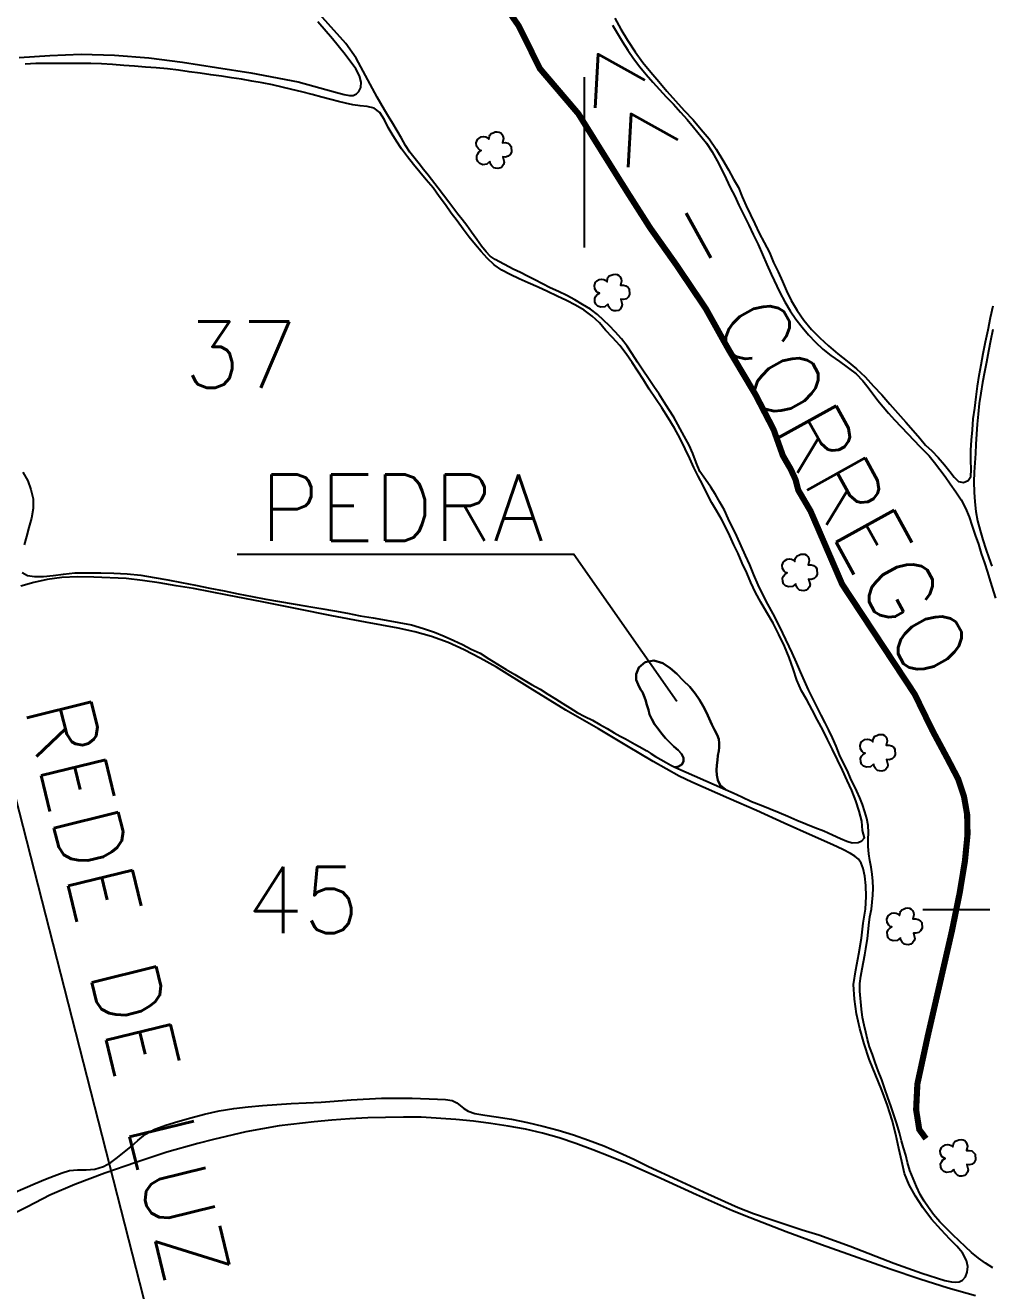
# Model space of a CAD drawing. Header units: millimetres. Extents: x 758395 to 764335, y 7809539 to 7813739.
# Drawn here: x 760980.5 to 761359.4, y 7812050.3 to 7812547 of the extents above; entities that cross this region are included whole.
import ezdxf
from ezdxf.enums import TextEntityAlignment as Align

# ---------------------------------------------------------------- set-up
doc = ezdxf.new("R2010")
doc.units = ezdxf.units.MM
doc.linetypes.add('CONTINUO', pattern=[0])
for name, color, linetype in [('0114000634', 1, 'Continuous'), ('0114000634030', 5, 'Continuous'), ('0114000634037', 5, 'Continuous'), ('0114000634038', 5, 'Continuous'), ('0114000634041', 5, 'Continuous'), ('0114000634045', 5, 'Continuous'), ('0114000634046', 5, 'Continuous'), ('CURSOS_D_AGUA', 4, 'Continuous'), ('MALHA', 8, 'Continuous'), ('MATO', 3, 'Continuous'), ('PEDRA', 7, 'Continuous'), ('REDE_DE_LUZ', 6, 'Continuous'), ('TEXTO', 7, 'Continuous'), ('TEXTO_NUN_TAL', 7, 'Continuous')]:
    doc.layers.add(name, color=color, linetype=linetype)
doc.layers.add('TEXTO_DIVERSOS', color=7, linetype='Continuous', lineweight=5)
doc.styles.add('Simplex', font='simplex.shx')

msp = doc.modelspace()

# ---------------------------------------------------------------- linework, layer by layer
at = {"layer": '0114000634', "color": 1, "linetype": 'ByBlock'}
for points in [[(761360.21, 7812059.28), (761357.38, 7812061.15), (761354.52, 7812063.13), (761351.87, 7812065.3), (761349.42, 7812067.49), (761346.97, 7812069.84), (761344.5, 7812072.26), (761341.96, 7812074.69), (761339.39, 7812077.35), (761336.91, 7812080.19), (761334.9, 7812082.91), (761333.2, 7812085.52), (761331.71, 7812088.13), (761330.26, 7812091.15), (761329, 7812094.33), (761327.65, 7812097.5), (761326.72, 7812100.57), (761326.01, 7812103.5), (761325.18, 7812106.34), (761324.39, 7812109.19), (761323.63, 7812112.27), (761322.58, 7812115.78), (761321.41, 7812119.38), (761320.15, 7812122.84), (761318.97, 7812126.14), (761317.87, 7812129.53), (761316.61, 7812133.08), (761315.18, 7812136.6), (761313.96, 7812139.92), (761312.92, 7812143.08), (761311.83, 7812146.01), (761311.04, 7812148.91), (761310.32, 7812151.74), (761309.64, 7812154.57), (761309.03, 7812157.54), (761308.61, 7812160.87), (761307.95, 7812167.86), (761308, 7812170.94), (761308.35, 7812173.82), (761308.92, 7812176.71), (761309.49, 7812179.45), (761310.02, 7812182.18), (761310.32, 7812184.53), (761310.95, 7812188.61), (761311.24, 7812191.06), (761311.49, 7812193.8), (761311.98, 7812197.06), (761312.56, 7812200.06), (761312.88, 7812202.88), (761313.07, 7812205.58), (761313.18, 7812208.36), (761313.17, 7812211.12), (761312.9, 7812213.76), (761312.44, 7812216.5), (761311.91, 7812219.12), (761311.48, 7812221.76), (761311.21, 7812224.61), (761311.34, 7812227.37), (761311.37, 7812230.19), (761311.22, 7812232.95), (761310.76, 7812235.67), (761310.03, 7812238.34), (761309, 7812241.13), (761307.95, 7812243.81), (761306.87, 7812246.38), (761304.35, 7812251.51), (761303.1, 7812254.31), (761301.58, 7812257.36), (761300.03, 7812260.71), (761298.66, 7812263.99), (761297.3, 7812267.29), (761295.9, 7812270.31), (761294.46, 7812273.2), (761292.89, 7812276.19), (761291.24, 7812279.37), (761287.8, 7812286.18), (761286.24, 7812289.68), (761284.7, 7812293.18), (761283.19, 7812296.85), (761281.48, 7812300.69), (761277.84, 7812308.39), (761275.98, 7812312.14), (761274, 7812315.94), (761271.9, 7812319.73), (761269.95, 7812323.57), (761268.15, 7812327.44), (761266.44, 7812331.34), (761264.8, 7812335.22), (761263.12, 7812338.92), (761261.48, 7812342.67), (761259.69, 7812346.54), (761256.39, 7812353.43), (761254.83, 7812356.73), (761253.08, 7812359.84), (761251.3, 7812362.84), (761249.48, 7812365.75), (761247.39, 7812368.71), (761245.26, 7812371.89), (761243.77, 7812375.34), (761242.44, 7812378.89), (761240.97, 7812382.23), (761239.11, 7812385.75), (761234.97, 7812393.15), (761233.08, 7812396.15), (761231.26, 7812399.12), (761229.21, 7812402.23), (761227.11, 7812405.22), (761225.09, 7812408.4), (761222.86, 7812411.68), (761220.77, 7812414.84), (761218.69, 7812418.06), (761216.66, 7812421.06), (761214.4, 7812423.92), (761212, 7812426.62), (761209.78, 7812429.06), (761207.43, 7812431.28), (761204.98, 7812433.47), (761202.24, 7812435.58), (761199.15, 7812437.42), (761196.11, 7812439.26), (761192.97, 7812440.91), (761189.73, 7812442.49), (761186.49, 7812443.99), (761180.41, 7812447.14), (761177.62, 7812448.5), (761174.77, 7812449.92), (761171.88, 7812451.34), (761164.83, 7812455.13), (761162.95, 7812456.41), (761161.28, 7812458.06), (761159.56, 7812460.25), (761157.65, 7812462.97), (761155.56, 7812465.81), (761153.7, 7812468.45), (761151.86, 7812470.76), (761150.28, 7812472.88), (761146.68, 7812477.63), (761144.6, 7812480.32), (761142.5, 7812483.13), (761138.58, 7812488.2), (761136.78, 7812490.42), (761135.08, 7812492.61), (761131.38, 7812497.22), (761129.74, 7812499.84), (761128.06, 7812502.65), (761126.43, 7812505.61), (761124.75, 7812508.5), (761123.06, 7812511.22), (761121.39, 7812513.86), (761118.6, 7812518.84), (761110.29, 7812534.15), (761106.27, 7812539.82), (761092.42, 7812555.32)], [(761210.94, 7812547.1), (761214.84, 7812540.52), (761216.96, 7812537.24), (761219.12, 7812533.97), (761221.68, 7812530.64), (761224.09, 7812527.66), (761226.8, 7812524.69), (761229.33, 7812521.81), (761232.05, 7812518.97), (761234.85, 7812515.99), (761237.58, 7812512.94), (761240.18, 7812509.97), (761242.73, 7812506.99), (761247.76, 7812500.79), (761250.02, 7812497.33), (761252.05, 7812493.76), (761253.83, 7812490.25), (761255.48, 7812486.77), (761257.16, 7812483.29), (761258.88, 7812479.97), (761260.51, 7812476.36), (761264.43, 7812468.58), (761266.2, 7812464.84), (761268.05, 7812461.01), (761269.85, 7812457.05), (761271.48, 7812453.09), (761273.23, 7812449.32), (761276.64, 7812442.1), (761278.51, 7812438.46), (761280.62, 7812434.92), (761282.91, 7812431.65), (761285.34, 7812428.55), (761287.86, 7812425.44), (761290.54, 7812422.57), (761293.48, 7812419.86), (761296.68, 7812417.35), (761300, 7812414.99), (761306.5, 7812410.15), (761309.13, 7812407.48), (761311.29, 7812404.87), (761315.13, 7812399.7), (761317.2, 7812397.21), (761319.3, 7812394.74), (761321.57, 7812392.14), (761324.2, 7812389.41), (761329.28, 7812384.01), (761331.45, 7812381.83), (761335.27, 7812377.96), (761337.26, 7812375.41), (761339.34, 7812372.65), (761341.48, 7812369.89), (761343.48, 7812366.97), (761345.67, 7812363.9), (761347.75, 7812360.72), (761349.5, 7812357.45), (761350.87, 7812354.05), (761352.14, 7812350.42), (761353.31, 7812346.86), (761354.53, 7812343.36), (761355.62, 7812339.72), (761356.9, 7812336.05), (761358.08, 7812332.33), (761359.17, 7812328.77), (761361.3, 7812322.16)]]:
    msp.add_lwpolyline(points, dxfattribs=at)
at = {"layer": '0114000634030', "linetype": 'ByBlock'}
msp.add_lwpolyline([(761360.15, 7812427.54), (761359.3, 7812423.21), (761358.48, 7812419.06), (761357.69, 7812414.83), (761356.9, 7812410.88), (761356.17, 7812406.76), (761355.49, 7812402.64), (761354.85, 7812398.5), (761354.39, 7812394.34), (761354.07, 7812390.49), (761353.76, 7812386.52), (761353.5, 7812382.6), (761353.36, 7812378.88), (761353.1, 7812375.27), (761352.87, 7812371.65), (761352.73, 7812367.74), (761352.83, 7812363.74), (761353.09, 7812359.94), (761353.58, 7812356.18), (761354.15, 7812352.45), (761355.23, 7812348.7), (761356.3, 7812344.98), (761357.47, 7812341.41), (761358.65, 7812338.03), (761359.82, 7812334.73)], dxfattribs=at)
at = {"layer": '0114000634037', "linetype": 'ByBlock'}
for points in [[(760979.25, 7812332.24), (760981.36, 7812331), (760984.09, 7812330.59), (760987.57, 7812330.68), (760991.33, 7812331.07), (760995.45, 7812331.62), (760999.94, 7812332.03), (761004.9, 7812332.15), (761010.06, 7812332.03), (761015.21, 7812331.98), (761020.48, 7812331.67), (761025.8, 7812331.12), (761031.09, 7812330.28), (761036.36, 7812329.3), (761041.76, 7812328.33), (761047.29, 7812327.28), (761052.91, 7812326.13), (761058.51, 7812324.97), (761064.01, 7812323.81), (761069.47, 7812322.74), (761074.91, 7812321.8), (761080.25, 7812320.86), (761085.57, 7812319.91), (761090.92, 7812318.94), (761096.4, 7812318.04), (761101.83, 7812317.13), (761106.95, 7812316.19), (761111.9, 7812315.27), (761116.94, 7812314.48), (761122.07, 7812313.53), (761127.09, 7812312.62), (761132.03, 7812311.62), (761136.81, 7812310.29), (761141.02, 7812308.77), (761144.91, 7812307.23), (761148.6, 7812305.57), (761152.06, 7812303.9), (761155.51, 7812302.12), (761159.04, 7812300.53), (761162.41, 7812298.3), (761165.79, 7812296.18), (761169.17, 7812294.14), (761172.6, 7812292.12), (761175.87, 7812290.19), (761179.14, 7812288.25), (761182.49, 7812286.39), (761185.55, 7812284.51), (761188.51, 7812282.69), (761191.38, 7812280.85), (761194.24, 7812279.1), (761197.12, 7812277.33), (761200.12, 7812275.75), (761203.14, 7812274.22), (761205.99, 7812272.55), (761208.81, 7812270.93), (761211.59, 7812269.34), (761214, 7812267.97), (761216.04, 7812266.88), (761217.86, 7812265.84), (761219.64, 7812264.86), (761221.35, 7812263.93), (761224.35, 7812262.24), (761226.01, 7812261.21), (761227.83, 7812260.05), (761229.84, 7812258.87), (761231.96, 7812257.65), (761233.87, 7812256.53), (761235.44, 7812255.85), (761236.83, 7812256.05), (761238.14, 7812256.89), (761238.81, 7812258.03), (761238.8, 7812259.49), (761238.02, 7812261), (761236.68, 7812262.46), (761235.05, 7812263.94), (761233.39, 7812265.53), (761231.72, 7812267.22), (761230.31, 7812268.93), (761228.86, 7812270.8), (761227.46, 7812272.72), (761226.32, 7812274.69), (761225.49, 7812276.54), (761225.02, 7812278.35), (761224.43, 7812280.26), (761223.87, 7812282.18), (761223.18, 7812283.96), (761222.68, 7812285.2), (761222.04, 7812286.11), (761221.34, 7812287.32), (761220.23, 7812290.06), (761220.28, 7812292.32), (761221.2, 7812294.94), (761223.77, 7812297.06), (761227.21, 7812297.74), (761230.63, 7812296.67), (761233.54, 7812294.62), (761236.22, 7812292.38), (761238.69, 7812289.87), (761241.25, 7812287.35), (761243.43, 7812284.69), (761245.06, 7812282.19), (761246.49, 7812279.74), (761247.79, 7812277.25), (761248.84, 7812274.87), (761249.85, 7812272.61), (761250.96, 7812270.52), (761251.96, 7812268.54), (761252.66, 7812266.85), (761252.83, 7812265.17), (761252.85, 7812263.53), (761252.7, 7812262.19), (761252.29, 7812260.44), (761252.08, 7812258.52), (761251.83, 7812256.65), (761251.7, 7812254.62), (761251.84, 7812252.72), (761252.32, 7812250.66), (761253.17, 7812248.75), (761255.26, 7812247.09), (761258.27, 7812245.67), (761261.72, 7812244.1), (761265.43, 7812242.38), (761269.23, 7812240.87), (761272.8, 7812239.48), (761276.29, 7812237.98), (761279.71, 7812236.51), (761283.25, 7812235.05), (761286.83, 7812233.6), (761290.39, 7812232.17), (761293.83, 7812230.76), (761297.29, 7812229.29), (761300.44, 7812227.85), (761302.94, 7812226.82), (761305.04, 7812226.14), (761307.3, 7812226.22), (761308.82, 7812226.91), (761309.86, 7812228.08), (761309.02, 7812230.93), (761308.77, 7812234.63), (761307.78, 7812238.51), (761306.45, 7812242.58), (761304.86, 7812246.68), (761303.06, 7812250.63), (761301.21, 7812254.67), (761299.29, 7812258.66), (761297.29, 7812262.75), (761295.32, 7812266.7), (761293.47, 7812270.5), (761291.42, 7812274.26), (761289.32, 7812278.32), (761287.19, 7812282.2), (761285.07, 7812285.81), (761283.33, 7812289.95), (761281.87, 7812294.4), (761280.27, 7812298.85), (761278.4, 7812303.31), (761276.23, 7812307.87), (761273.94, 7812312.3), (761271.51, 7812316.55), (761269.11, 7812320.51), (761267.08, 7812324.38), (761265.17, 7812328.24), (761263.6, 7812332.11), (761261.79, 7812335.89), (761260.25, 7812339.63), (761258.6, 7812343.12), (761256.95, 7812346.58), (761255.38, 7812349.87), (761253.71, 7812353.15), (761251.9, 7812356.29), (761249.94, 7812359.62), (761248.06, 7812363.15), (761246.33, 7812366.61), (761244.56, 7812370), (761242.9, 7812373.49), (761241.22, 7812376.98), (761239.5, 7812380.77), (761237.45, 7812384.83), (761235.27, 7812388.88), (761232.84, 7812392.87), (761230.33, 7812396.82), (761227.78, 7812400.57), (761225.3, 7812404.23), (761223.1, 7812407.88), (761220.89, 7812411.29), (761218.64, 7812414.7), (761216.32, 7812418.1), (761213.74, 7812421.35), (761210.87, 7812424.42), (761208.23, 7812427.39), (761205.78, 7812430.23), (761202.96, 7812432.77), (761199.86, 7812435.13), (761196.44, 7812437.12), (761192.92, 7812439), (761189.27, 7812440.73), (761185.48, 7812442.47), (761181.69, 7812444.22), (761177.89, 7812445.85), (761174.25, 7812447.47), (761170.76, 7812449.16), (761167.54, 7812450.89), (761164.46, 7812453.02), (761161.76, 7812455.63), (761159.43, 7812458.22), (761157.09, 7812460.78), (761154.7, 7812463.79), (761152.28, 7812466.95), (761149.97, 7812470.22), (761147.62, 7812473.32), (761145.34, 7812476.51), (761142.92, 7812479.83), (761140.49, 7812483.16), (761137.85, 7812486.28), (761135.31, 7812489.34), (761132.87, 7812492.42), (761130.42, 7812495.43), (761128.17, 7812498.52), (761126.11, 7812501.5), (761124.47, 7812504.23), (761122.84, 7812506.9), (761121.4, 7812509.86), (761119.65, 7812512.79), (761117.42, 7812514.5), (761114.62, 7812515.08), (761111.93, 7812515.36), (761109.07, 7812515.84), (761106.18, 7812516.4), (761103.42, 7812517.14), (761100.34, 7812517.9), (761096.9, 7812518.82), (761093.04, 7812519.9), (761089.04, 7812520.93), (761085.05, 7812521.86), (761081.24, 7812522.73), (761077.42, 7812523.62), (761073.45, 7812524.42), (761069.42, 7812525.09), (761065.37, 7812525.8), (761061.41, 7812526.42), (761057.41, 7812526.99), (761053.24, 7812527.57), (761049.06, 7812528.23), (761044.81, 7812528.76), (761040.57, 7812529.34), (761036.28, 7812529.88), (761031.88, 7812530.25), (761027.59, 7812530.55), (761023.35, 7812530.98), (761019.09, 7812531.28), (761014.74, 7812531.55), (761010.37, 7812531.89), (761006.12, 7812532.07), (761001.77, 7812532), (760997.41, 7812531.97), (760993.06, 7812531.98), (760988.81, 7812532.01), (760984.58, 7812531.97), (760980.42, 7812531.76)], [(760979.48, 7812371.58), (760981.51, 7812368.19), (760982.64, 7812364.74), (760983.48, 7812361.08), (760983.57, 7812357.3), (760982.9, 7812353.56), (760981.9, 7812349.89), (760980.98, 7812346.4), (760980.01, 7812343.04)]]:
    msp.add_lwpolyline(points, dxfattribs=at)
at = {"layer": '0114000634038', "linetype": 'ByBlock'}
msp.add_lwpolyline([(761211.81, 7812549.78), (761214.14, 7812545.51), (761216.86, 7812541.11), (761219.79, 7812536.57), (761222.89, 7812532.39), (761225.99, 7812528.56), (761229.15, 7812524.88), (761232.29, 7812521.14), (761235.71, 7812517.39), (761239.12, 7812513.61), (761242.57, 7812509.86), (761245.74, 7812506.14), (761248.83, 7812502.41), (761251.65, 7812498.32), (761254.22, 7812494.11), (761256.44, 7812490.22), (761258.4, 7812486.64), (761260.33, 7812483.32), (761261.83, 7812479.73), (761263.45, 7812476.17), (761265.1, 7812472.64), (761266.78, 7812469.03), (761268.51, 7812465.36), (761270.52, 7812461.69), (761272.5, 7812457.77), (761274.18, 7812453.87), (761276, 7812450.17), (761277.59, 7812446.46), (761279.28, 7812442.72), (761281.11, 7812438.97), (761283.41, 7812435.1), (761286.06, 7812431.22), (761289.05, 7812427.66), (761292.29, 7812424.28), (761295.76, 7812421.13), (761299.36, 7812418.06), (761303.08, 7812415.19), (761306.68, 7812412.16), (761310.09, 7812408.96), (761313.32, 7812405.4), (761316.65, 7812401.89), (761319.82, 7812398.3), (761322.96, 7812394.74), (761326, 7812391.19), (761328.93, 7812387.94), (761331.52, 7812384.92), (761333.78, 7812382.2), (761336.3, 7812379.92), (761338.71, 7812377.3), (761341.21, 7812374.42), (761343.36, 7812371.83), (761345.05, 7812369.61), (761346.74, 7812367.94), (761348.71, 7812367.53), (761350.55, 7812368.32), (761351.6, 7812369.96), (761351.7, 7812372.7), (761351.58, 7812376.31), (761351.53, 7812380.22), (761351.83, 7812384.18), (761352.18, 7812388.26), (761352.54, 7812392.47), (761353.08, 7812396.77), (761353.63, 7812401.11), (761354.17, 7812405.38), (761354.8, 7812409.57), (761355.59, 7812413.79), (761356.39, 7812418.12), (761357.35, 7812422.71), (761358.39, 7812427.51), (761359.32, 7812432.3), (761360.32, 7812436.93)], dxfattribs=at)
at = {"layer": '0114000634041', "linetype": 'ByBlock'}
msp.add_lwpolyline([(760978.06, 7812534.42), (760990.05, 7812535.13), (761002.32, 7812535.64), (761015.44, 7812535.26), (761028.91, 7812534.28), (761042.21, 7812532.58), (761055.56, 7812530.4), (761068.92, 7812528.34), (761087.52, 7812524.79), (761102.23, 7812520.73), (761105.64, 7812519.82), (761107.66, 7812519.46), (761109.08, 7812519.51), (761110.42, 7812520.15), (761111.42, 7812521.06), (761112.14, 7812522.61), (761112.32, 7812524.69), (761111.59, 7812527.14), (761110.14, 7812529.86), (761106.04, 7812535.49), (761101, 7812541.72), (761095.21, 7812548.4)], dxfattribs=at)
at = {"layer": '0114000634045', "linetype": 'ByBlock'}
for points in [[(761183.57, 7812114.94), (761189.62, 7812113.29), (761195.56, 7812111.47), (761201.57, 7812109.44), (761207.55, 7812107.18), (761213.5, 7812104.6), (761219.33, 7812101.91), (761225, 7812099.07), (761236.49, 7812093.85), (761248.38, 7812088.37), (761260.24, 7812082.96), (761266.24, 7812080.66), (761272.37, 7812078.57), (761285.32, 7812074.24), (761291.86, 7812072.19), (761304.2, 7812067.76), (761321.4, 7812061.08), (761332.36, 7812057.19), (761341.37, 7812054.33), (761343.94, 7812053.77), (761345.52, 7812053.61), (761347.02, 7812053.82), (761348.27, 7812054.51), (761349.46, 7812055.75), (761350.18, 7812057.65), (761350.33, 7812059.86), (761349.83, 7812062.15), (761348.32, 7812065.12), (761346.04, 7812067.78), (761343.28, 7812070.6), (761339.99, 7812074.16), (761336.19, 7812078.42), (761332.76, 7812082.93), (761329.83, 7812087.46), (761327.43, 7812091.89), (761325.56, 7812096.28), (761324.5, 7812101.02), (761323.32, 7812106.15), (761322.15, 7812111.59), (761320.7, 7812117.24), (761318.8, 7812123.05), (761316.66, 7812129), (761311.69, 7812141.13), (761309.69, 7812147.2), (761308.05, 7812153.17), (761306.64, 7812159.01), (761305.85, 7812164.75), (761305.53, 7812170.47), (761306.37, 7812176.26), (761307.55, 7812182.54), (761308.66, 7812188.67), (761309.33, 7812194.52), (761310.23, 7812200.1), (761310.48, 7812205.02), (761310.42, 7812209.32), (761309.98, 7812213.03), (761309.32, 7812216.03), (761308.54, 7812218.08), (761307.49, 7812219.68), (761306.07, 7812220.82), (761304.28, 7812221.97), (761301.36, 7812223.55), (761297.42, 7812225.3), (761289.42, 7812228.9), (761278.36, 7812233.86), (761267.43, 7812238.76), (761256.54, 7812243.54), (761242, 7812249.9), (761237.05, 7812252.32), (761226.83, 7812257.98), (761216.52, 7812264.16), (761205.43, 7812270.86), (761192.57, 7812278.2), (761178.59, 7812286.87), (761165.34, 7812295.03), (761159.01, 7812298.64), (761152.77, 7812301.89), (761146.43, 7812304.68), (761139.89, 7812307.14), (761133.36, 7812308.98), (761126.83, 7812310.33), (761120.39, 7812311.55), (761113.94, 7812312.78), (761100.74, 7812315.23), (761087.1, 7812317.99), (761073.42, 7812320.66), (761059.85, 7812323.34), (761046.41, 7812325.9), (761039.67, 7812327.04), (761033.03, 7812328.12), (761026.46, 7812329.14), (761020.04, 7812329.84), (761007.29, 7812330.42), (761000.91, 7812330.47), (760994.75, 7812330.22), (760989.09, 7812329.41), (760983.79, 7812328.28), (760978.68, 7812326.81)], [(760971.64, 7812086.86), (760984.38, 7812092.45), (760988.42, 7812094.09), (760991.84, 7812095.39), (760994.88, 7812096.55), (760997.75, 7812097.45), (761000.96, 7812097.78), (761004.3, 7812097.75), (761007.8, 7812098.04), (761011.11, 7812099.03), (761014.01, 7812100.69), (761016.65, 7812102.54), (761022.03, 7812106.9), (761024.68, 7812109.29), (761027.66, 7812111.7), (761031.27, 7812113.68), (761035.56, 7812115.24), (761040.33, 7812116.77), (761045.4, 7812118.19), (761050.83, 7812119.57), (761056.5, 7812120.85), (761062.25, 7812121.84), (761067.96, 7812122.46), (761073.52, 7812122.98), (761084.85, 7812123.78), (761096.58, 7812124.37), (761108.29, 7812125.22), (761120.24, 7812125.86), (761132.27, 7812125.92), (761142.19, 7812125.5), (761145.37, 7812125.36), (761147.97, 7812124.95), (761149.82, 7812124.06), (761152.61, 7812121.85), (761154.29, 7812120.78), (761156.94, 7812119.9), (761160.85, 7812119.23), (761165.32, 7812118.54), (761171.26, 7812117.64), (761177.54, 7812116.4), (761183.57, 7812114.94)]]:
    msp.add_lwpolyline(points, dxfattribs=at)
at = {"layer": '0114000634046', "linetype": 'ByBlock'}
msp.add_lwpolyline([(761353.44, 7812048.24), (761342.64, 7812051.3), (761331.54, 7812054.86), (761319.89, 7812058.76), (761307.38, 7812063.16), (761293, 7812068.28), (761279.05, 7812073.43), (761264.97, 7812078.87), (761257.97, 7812081.68), (761243.89, 7812087.93), (761229.95, 7812094.29), (761216.62, 7812100.2), (761209.9, 7812102.97), (761203.18, 7812105.61), (761196.59, 7812108.1), (761190.04, 7812110.3), (761183.41, 7812112.19), (761176.73, 7812113.74), (761169.96, 7812114.92), (761163.14, 7812116), (761156.32, 7812116.88), (761149.47, 7812117.52), (761135.79, 7812118.37), (761128.88, 7812118.48), (761121.89, 7812118.34), (761114.86, 7812118.13), (761107.84, 7812117.72), (761100.82, 7812117.2), (761093.83, 7812116.54), (761080.13, 7812114.99), (761067, 7812112.73), (761054.33, 7812109.69), (761048.11, 7812108.14), (761035.98, 7812104.64), (761023.78, 7812100.68), (761011.7, 7812096.41), (760999.87, 7812092), (760990.11, 7812087.87), (760981.26, 7812083.22), (760972.86, 7812079.07)], dxfattribs=at)
at = {"layer": 'CURSOS_D_AGUA', "linetype": 'Continuous', "const_width": 2.4}
msp.add_lwpolyline([(761162.56, 7812563.38), (761174.06, 7812546.86), (761182.47, 7812529.94), (761197.53, 7812512.28), (761207.15, 7812496.82), (761216.62, 7812481.7), (761225.73, 7812467.42), (761235.92, 7812453.05), (761247.56, 7812435.76), (761256.28, 7812420.11), (761267, 7812402.12), (761274.15, 7812388.35), (761277.8, 7812378.07), (761280.83, 7812372.85), (761282.76, 7812368.71), (761283.84, 7812364.54), (761288.66, 7812356.33), (761301.08, 7812327.58), (761329.57, 7812284.4), (761336.47, 7812270.24), (761342.42, 7812259.16), (761346.56, 7812251.24), (761348.91, 7812244.18), (761350.12, 7812237.25), (761350.28, 7812229.47), (761349.26, 7812218.99), (761347.18, 7812206.38), (761344.16, 7812191.59), (761339.42, 7812170.92), (761334.67, 7812150.29), (761330.59, 7812131.45), (761330.1, 7812121.37), (761331.33, 7812113.59), (761333.97, 7812109.99)], dxfattribs=at)
at = {"layer": 'MALHA'}
for p, q in [((761200, 7812459.73), (761200, 7812526.64)), ((761332.68, 7812200), (761359.04, 7812200))]:
    msp.add_line(p, q, dxfattribs=at)
at = {"layer": 'MATO', "linetype": 'CONTINUO'}
for points in [[(761162.8, 7812493.52, 0), (761161.55, 7812492.47, 0), (761159.97, 7812492.29, 0), (761158.84, 7812492.73, 0), (761158.04, 7812493.52, 0), (761157.71, 7812494.42, 0), (761157.62, 7812495.75, 0), (761158.05, 7812496.59, 0), (761158.51, 7812497.21, 0), (761159.42, 7812497.83, 0), (761158.84, 7812498.01, 0), (761158.27, 7812498.49, 0), (761157.59, 7812499.55, 0), (761157.47, 7812500.81, 0), (761157.96, 7812502.12, 0), (761158.47, 7812502.59, 0), (761159.4, 7812503.16, 0), (761160.37, 7812503.29, 0), (761161.15, 7812503.18, 0), (761161.77, 7812502.9, 0), (761162.45, 7812502.29, 0), (761162.65, 7812503.45, 0), (761162.82, 7812503.91, 0), (761163.33, 7812504.55, 0), (761164.08, 7812504.82, 0), (761164.81, 7812505.15, 0), (761165.64, 7812505.22, 0), (761166.42, 7812505.11, 0), (761167.06, 7812504.78, 0), (761167.53, 7812504.27, 0), (761167.94, 7812503.45, 0), (761168.1, 7812502.55, 0), (761167.73, 7812500.93, 0), (761168.86, 7812500.95, 0), (761169.79, 7812500.72, 0), (761170.68, 7812500.02, 0), (761171.17, 7812499.47, 0), (761171.3, 7812497.24, 0), (761170.75, 7812496.25, 0), (761170.03, 7812495.58, 0), (761168.89, 7812495.28, 0), (761167.89, 7812495.37, 0), (761168.42, 7812493.29, 0), (761168.18, 7812492.4, 0), (761167.58, 7812491.56, 0), (761166.92, 7812491.03, 0), (761165.98, 7812490.8, 0), (761165.05, 7812490.86, 0), (761164.35, 7812491.06, 0), (761163.55, 7812491.84, 0), (761163, 7812492.55, 0), (761162.84, 7812493.63, 0)], [(761209.14, 7812437.6, 0), (761207.89, 7812436.55, 0), (761206.31, 7812436.37, 0), (761205.18, 7812436.81, 0), (761204.38, 7812437.59, 0), (761204.05, 7812438.49, 0), (761203.96, 7812439.82, 0), (761204.39, 7812440.66, 0), (761204.85, 7812441.29, 0), (761205.76, 7812441.9, 0), (761205.18, 7812442.09, 0), (761204.61, 7812442.56, 0), (761203.93, 7812443.62, 0), (761203.81, 7812444.88, 0), (761204.3, 7812446.2, 0), (761204.81, 7812446.67, 0), (761205.74, 7812447.24, 0), (761206.71, 7812447.37, 0), (761207.5, 7812447.26, 0), (761208.11, 7812446.97, 0), (761208.79, 7812446.37, 0), (761208.99, 7812447.52, 0), (761209.16, 7812447.98, 0), (761209.67, 7812448.62, 0), (761210.42, 7812448.9, 0), (761211.16, 7812449.22, 0), (761211.98, 7812449.3, 0), (761212.76, 7812449.19, 0), (761213.4, 7812448.85, 0), (761213.87, 7812448.34, 0), (761214.28, 7812447.53, 0), (761214.44, 7812446.62, 0), (761214.07, 7812445.01, 0), (761215.2, 7812445.02, 0), (761216.14, 7812444.8, 0), (761217.02, 7812444.1, 0), (761217.51, 7812443.54, 0), (761217.64, 7812441.32, 0), (761217.09, 7812440.32, 0), (761216.37, 7812439.66, 0), (761215.23, 7812439.35, 0), (761214.23, 7812439.44, 0), (761214.76, 7812437.36, 0), (761214.52, 7812436.48, 0), (761213.92, 7812435.63, 0), (761213.26, 7812435.11, 0), (761212.32, 7812434.88, 0), (761211.39, 7812434.93, 0), (761210.69, 7812435.13, 0), (761209.89, 7812435.92, 0), (761209.34, 7812436.63, 0), (761209.18, 7812437.7, 0)], [(761282.82, 7812327.77, 0), (761281.57, 7812326.72, 0), (761279.99, 7812326.54, 0), (761278.86, 7812326.98, 0), (761278.06, 7812327.76, 0), (761277.73, 7812328.66, 0), (761277.64, 7812329.99, 0), (761278.07, 7812330.83, 0), (761278.53, 7812331.46, 0), (761279.44, 7812332.07, 0), (761278.86, 7812332.26, 0), (761278.29, 7812332.73, 0), (761277.62, 7812333.79, 0), (761277.49, 7812335.05, 0), (761277.98, 7812336.37, 0), (761278.49, 7812336.84, 0), (761279.42, 7812337.41, 0), (761280.4, 7812337.54, 0), (761281.18, 7812337.43, 0), (761281.79, 7812337.14, 0), (761282.47, 7812336.54, 0), (761282.67, 7812337.69, 0), (761282.85, 7812338.15, 0), (761283.35, 7812338.79, 0), (761284.1, 7812339.07, 0), (761284.84, 7812339.39, 0), (761285.66, 7812339.47, 0), (761286.44, 7812339.36, 0), (761287.08, 7812339.02, 0), (761287.55, 7812338.51, 0), (761287.96, 7812337.7, 0), (761288.12, 7812336.79, 0), (761287.75, 7812335.18, 0), (761288.88, 7812335.19, 0), (761289.82, 7812334.97, 0), (761290.7, 7812334.27, 0), (761291.19, 7812333.71, 0), (761291.32, 7812331.49, 0), (761290.78, 7812330.49, 0), (761290.05, 7812329.83, 0), (761288.91, 7812329.52, 0), (761287.91, 7812329.61, 0), (761288.45, 7812327.53, 0), (761288.2, 7812326.65, 0), (761287.6, 7812325.8, 0), (761286.94, 7812325.28, 0), (761286, 7812325.05, 0), (761285.07, 7812325.1, 0), (761284.37, 7812325.3, 0), (761283.57, 7812326.09, 0), (761283.03, 7812326.8, 0), (761282.86, 7812327.87, 0)], [(761313.42, 7812256.99, 0), (761312.18, 7812255.94, 0), (761310.59, 7812255.76, 0), (761309.47, 7812256.2, 0), (761308.67, 7812256.98, 0), (761308.34, 7812257.88, 0), (761308.25, 7812259.22, 0), (761308.68, 7812260.06, 0), (761309.13, 7812260.68, 0), (761310.04, 7812261.3, 0), (761309.46, 7812261.48, 0), (761308.89, 7812261.95, 0), (761308.22, 7812263.01, 0), (761308.1, 7812264.27, 0), (761308.58, 7812265.59, 0), (761309.09, 7812266.06, 0), (761310.02, 7812266.63, 0), (761311, 7812266.76, 0), (761311.78, 7812266.65, 0), (761312.4, 7812266.36, 0), (761313.07, 7812265.76, 0), (761313.28, 7812266.91, 0), (761313.45, 7812267.37, 0), (761313.95, 7812268.01, 0), (761314.71, 7812268.29, 0), (761315.44, 7812268.62, 0), (761316.27, 7812268.69, 0), (761317.05, 7812268.58, 0), (761317.68, 7812268.24, 0), (761318.15, 7812267.73, 0), (761318.57, 7812266.92, 0), (761318.73, 7812266.01, 0), (761318.35, 7812264.4, 0), (761319.48, 7812264.42, 0), (761320.42, 7812264.19, 0), (761321.3, 7812263.49, 0), (761321.79, 7812262.93, 0), (761321.93, 7812260.71, 0), (761321.38, 7812259.71, 0), (761320.66, 7812259.05, 0), (761319.52, 7812258.74, 0), (761318.52, 7812258.83, 0), (761319.05, 7812256.76, 0), (761318.8, 7812255.87, 0), (761318.2, 7812255.03, 0), (761317.54, 7812254.5, 0), (761316.6, 7812254.27, 0), (761315.67, 7812254.32, 0), (761314.97, 7812254.52, 0), (761314.17, 7812255.31, 0), (761313.63, 7812256.02, 0), (761313.46, 7812257.09, 0)], [(761323.92, 7812188.83, 0), (761322.67, 7812187.78, 0), (761321.09, 7812187.6, 0), (761319.96, 7812188.04, 0), (761319.16, 7812188.83, 0), (761318.83, 7812189.73, 0), (761318.74, 7812191.06, 0), (761319.17, 7812191.9, 0), (761319.63, 7812192.52, 0), (761320.54, 7812193.14, 0), (761319.96, 7812193.32, 0), (761319.38, 7812193.8, 0), (761318.71, 7812194.86, 0), (761318.59, 7812196.12, 0), (761319.08, 7812197.43, 0), (761319.59, 7812197.9, 0), (761320.52, 7812198.47, 0), (761321.49, 7812198.6, 0), (761322.27, 7812198.49, 0), (761322.89, 7812198.21, 0), (761323.57, 7812197.6, 0), (761323.77, 7812198.76, 0), (761323.94, 7812199.22, 0), (761324.45, 7812199.86, 0), (761325.2, 7812200.13, 0), (761325.93, 7812200.46, 0), (761326.76, 7812200.53, 0), (761327.54, 7812200.42, 0), (761328.18, 7812200.09, 0), (761328.65, 7812199.58, 0), (761329.06, 7812198.76, 0), (761329.22, 7812197.86, 0), (761328.85, 7812196.24, 0), (761329.98, 7812196.26, 0), (761330.91, 7812196.03, 0), (761331.8, 7812195.33, 0), (761332.29, 7812194.78, 0), (761332.42, 7812192.55, 0), (761331.87, 7812191.56, 0), (761331.15, 7812190.89, 0), (761330.01, 7812190.59, 0), (761329.01, 7812190.68, 0), (761329.54, 7812188.6, 0), (761329.3, 7812187.71, 0), (761328.7, 7812186.87, 0), (761328.04, 7812186.34, 0), (761327.1, 7812186.11, 0), (761326.17, 7812186.17, 0), (761325.47, 7812186.37, 0), (761324.67, 7812187.15, 0), (761324.12, 7812187.86, 0), (761323.95, 7812188.94, 0)], [(761344.9, 7812097.95, 0), (761343.66, 7812096.91, 0), (761342.07, 7812096.72, 0), (761340.94, 7812097.16, 0), (761340.14, 7812097.95, 0), (761339.81, 7812098.85, 0), (761339.72, 7812100.18, 0), (761340.16, 7812101.02, 0), (761340.61, 7812101.64, 0), (761341.52, 7812102.26, 0), (761340.94, 7812102.45, 0), (761340.37, 7812102.92, 0), (761339.7, 7812103.98, 0), (761339.58, 7812105.24, 0), (761340.06, 7812106.56, 0), (761340.57, 7812107.03, 0), (761341.5, 7812107.59, 0), (761342.48, 7812107.73, 0), (761343.26, 7812107.61, 0), (761343.87, 7812107.33, 0), (761344.55, 7812106.72, 0), (761344.75, 7812107.88, 0), (761344.93, 7812108.34, 0), (761345.43, 7812108.98, 0), (761346.18, 7812109.26, 0), (761346.92, 7812109.58, 0), (761347.74, 7812109.66, 0), (761348.53, 7812109.55, 0), (761349.16, 7812109.21, 0), (761349.63, 7812108.7, 0), (761350.04, 7812107.89, 0), (761350.21, 7812106.98, 0), (761349.83, 7812105.36, 0), (761350.96, 7812105.38, 0), (761351.9, 7812105.16, 0), (761352.78, 7812104.46, 0), (761353.27, 7812103.9, 0), (761353.4, 7812101.67, 0), (761352.86, 7812100.68, 0), (761352.13, 7812100.02, 0), (761350.99, 7812099.71, 0), (761349.99, 7812099.8, 0), (761350.53, 7812097.72, 0), (761350.28, 7812096.84, 0), (761349.68, 7812095.99, 0), (761349.02, 7812095.47, 0), (761348.08, 7812095.23, 0), (761347.15, 7812095.29, 0), (761346.45, 7812095.49, 0), (761345.65, 7812096.28, 0), (761345.11, 7812096.98, 0), (761344.94, 7812098.06, 0)]]:
    msp.add_polyline3d(points, dxfattribs=at)
at = {"layer": 'PEDRA', "linetype": 'ByBlock'}
msp.add_lwpolyline([(761255.26, 7812247.09), (761253.17, 7812248.75), (761252.32, 7812250.66), (761251.84, 7812252.72), (761251.7, 7812254.62), (761251.83, 7812256.65), (761252.08, 7812258.52), (761252.29, 7812260.44), (761252.7, 7812262.19), (761252.85, 7812263.53), (761252.83, 7812265.17), (761252.66, 7812266.85), (761251.96, 7812268.54), (761250.96, 7812270.52), (761249.85, 7812272.61), (761248.84, 7812274.87), (761247.79, 7812277.25), (761246.49, 7812279.74), (761245.06, 7812282.19), (761243.43, 7812284.69), (761241.25, 7812287.35), (761238.69, 7812289.87), (761236.22, 7812292.38), (761233.54, 7812294.62), (761230.63, 7812296.67), (761227.21, 7812297.74), (761223.77, 7812297.06), (761221.2, 7812294.94), (761220.28, 7812292.32), (761220.23, 7812290.06), (761221.34, 7812287.32), (761222.04, 7812286.11), (761222.68, 7812285.2), (761223.18, 7812283.96), (761223.87, 7812282.18), (761224.43, 7812280.26), (761225.02, 7812278.35), (761225.49, 7812276.54), (761226.32, 7812274.69), (761227.46, 7812272.72), (761228.86, 7812270.8), (761230.31, 7812268.93), (761231.72, 7812267.22), (761233.39, 7812265.53), (761235.05, 7812263.94), (761236.68, 7812262.46), (761238.02, 7812261), (761238.8, 7812259.49), (761238.81, 7812258.03), (761238.14, 7812256.89), (761236.83, 7812256.05), (761235.44, 7812255.85)], close=True, dxfattribs=at)
at = {"layer": 'REDE_DE_LUZ', "color": 6, "linetype": 'Continuous'}
msp.add_lwpolyline([(761052.07, 7811949.03), (760940.96, 7812383.04), (760913.75, 7812488.47), (760707.41, 7812834.45)], dxfattribs=at)
at = {"layer": 'TEXTO', "linetype": 'ByBlock'}
msp.add_lwpolyline([(761063.63, 7812339.39), (761195.72, 7812339.39), (761236.18, 7812281.7)], dxfattribs=at)

# ---------------------------------------------------------------- texts
at = {"layer": 'TEXTO_DIVERSOS', "linetype": 'Continuous', "style": 'Simplex'}
msp.add_text('<< - CORREGO', height=26, rotation=299, dxfattribs=at).set_placement((761186.52, 7812530.35), align=Align.BOTTOM_LEFT)
msp.add_text('PEDRA', height=26, dxfattribs=at).set_placement((761072.63, 7812344.71))
msp.add_text('REDE DE LUZ', height=26, rotation=283.7732, dxfattribs=at).set_placement((760980.03, 7812279.54))
at = {"layer": 'TEXTO_NUN_TAL', "linetype": 'Continuous', "style": 'Simplex'}
for s, p in [('37', (761042.75, 7812404.72)), ('45', (761067.19, 7812190.67))]:
    msp.add_text(s, height=26, dxfattribs=at).set_placement(p)

doc.saveas('drawing.dxf')
